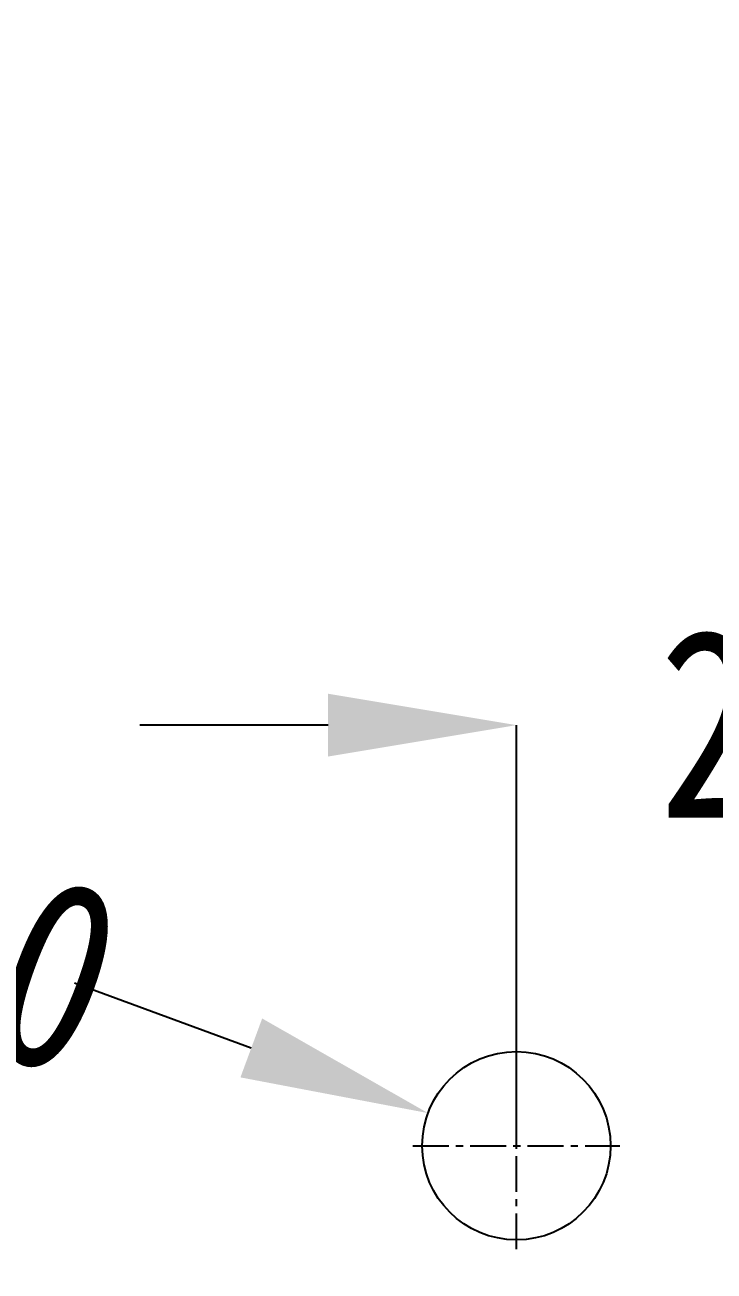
# Model space of a CAD drawing. Header units: millimetres. Extents: x 3054 to 4939, y -1170 to 130.
# Drawn here: x 3665.7 to 3695, y -171.5 to -118.6 of the extents above; entities that cross this region are included whole.
import ezdxf

# ---------------------------------------------------------------- set-up
doc = ezdxf.new("R2010")
doc.units = ezdxf.units.MM
doc.header["$LTSCALE"] = 16.335
doc.header["$PDMODE"] = 3
doc.header["$PDSIZE"] = 0.3125
doc.linetypes.add('CENTER', pattern=[0.6, 0.375, -0.075, 0.075, -0.075])
doc.layers.get('0').update_dxf_attribs({"linetype": 'CONTINUOUS'})
doc.layers.get('Defpoints').update_dxf_attribs({"linetype": 'CONTINUOUS'})
doc.layers.add('21', color=7, linetype='CONTINUOUS')
doc.styles.get("Standard").update_dxf_attribs({"font": 'txt', "width": 0.8})
doc.dimstyles.get("Standard").update_dxf_attribs({"dimtxt": 0.15625, "dimasz": 0.1875, "dimexe": 0.125, "dimexo": 0.0625, "dimtad": 0, "dimtih": 1, "dimtoh": 1, "dimdsep": 46, "dimtxsty": 'Standard', "dimcen": 0.09, "dimadec": 0, "dimazin": 0, "dimtp": 0.01, "dimtm": 0.01, "dimtfac": 1, "dimtofl": 0, "dimtmove": 0, "dimatfit": 3, "dimfxl": 0, "dimtolj": 1, "dimarcsym": 0})

# ---------------------------------------------------------------- blocks, each defined once
blk = doc.blocks.new('*D56')
at = {"color": 4, "lineweight": -2}
for p, q in [((3636.413, -222.472), (3636.413, -47.587)), ((3644.413, -47.587), (3657.538, -47.587)), ((3706.558, -47.587), (3681.005, -47.587)), ((3714.558, -73.33), (3714.558, -47.587))]:
    blk.add_line(p, q, dxfattribs=at)
at = {"color": 4}
for points in [[(3644.413, -46.254), (3644.413, -48.921), (3636.413, -47.587)], [(3706.558, -46.254), (3706.558, -48.921), (3714.558, -47.587)]]:
    blk.add_solid(points, dxfattribs=at)
at = {"layer": 'Defpoints', "color": 0}
for p in [(3714.558, -47.587), (3714.558, -73.33), (3636.413, -222.472)]:
    blk.add_point(p, dxfattribs=at)
at = {"color": 6, "insert": (3669.271, -47.587), "char_height": 8, "attachment_point": 5}
blk.add_mtext('\\A1;78.15', dxfattribs=at)
blk = doc.blocks.new('*D63')
at = {"color": 4, "lineweight": -2}
for p, q in [((3678.558, -148.318), (3670.558, -148.318)), ((3686.558, -166.18), (3686.558, -148.318)), ((3714.558, -153.961), (3714.558, -148.318)), ((3722.558, -148.318), (3730.558, -148.318))]:
    blk.add_line(p, q, dxfattribs=at)
at = {"color": 4}
for points in [[(3678.558, -146.985), (3678.558, -149.652), (3686.558, -148.318)], [(3722.558, -146.985), (3722.558, -149.652), (3714.558, -148.318)]]:
    blk.add_solid(points, dxfattribs=at)
at = {"layer": 'Defpoints', "color": 0}
for p in [(3714.558, -148.318), (3714.558, -153.961), (3686.558, -166.18)]:
    blk.add_point(p, dxfattribs=at)
at = {"color": 6, "insert": (3703.496, -148.318), "char_height": 8, "attachment_point": 5}
blk.add_mtext('\\A1;28.00', dxfattribs=at)
blk = doc.blocks.new('*D75')
at = {"color": 4, "lineweight": -2}
blk.add_line((3667.793, -159.258), (3675.299, -162.027), dxfattribs=at)
at = {"color": 4}
blk.add_solid([(3675.76, -160.776), (3674.838, -163.278), (3682.805, -164.795)], dxfattribs=at)
at = {"layer": 'Defpoints', "color": 0}
for p in [(3682.805, -164.795), (3690.31, -167.564)]:
    blk.add_point(p, dxfattribs=at)
at = {"color": 6, "insert": (3656.785, -155.198), "char_height": 8, "attachment_point": 5, "rotation": 339.7526}
blk.add_mtext('\\A1;∅8.00', dxfattribs=at)

msp = doc.modelspace()

# ---------------------------------------------------------------- linework, layer by layer
at = {"layer": '21', "color": 1, "linetype": 'CENTER', "ltscale": 0.248791}
for p, q in [((3686.558, -170.58), (3686.558, -161.78)), ((3682.158, -166.18), (3690.958, -166.18))]:
    msp.add_line(p, q, dxfattribs=at)
at = {"layer": '21', "color": 7, "linetype": 'Continuous'}
msp.add_circle((3686.558, -166.18), 4, dxfattribs=at)

# ---------------------------------------------------------------- dimensions: what is measured, and where the dimension line sits
for base, p1, p2, picture, middle in [((3714.557536278, -47.587400992), (3636.412536278, -222.4722973), (3714.557536278, -73.330448609), '*D56', (3669.271435472, -47.587400992)), ((3714.558, -148.318), (3686.558, -166.18), (3714.558, -153.961), '*D63', (3703.496, -148.318))]:
    dim = msp.add_linear_dim(base=base, p1=p1, p2=p2, dimstyle='Standard', override={"dimtxt": 8, "dimasz": 8, "dimexe": 0, "dimexo": 0, "dimgap": 0, "dimtih": 0, "dimtoh": 0, "dimzin": 0, "dimcen": 0, "dimclrd": 4, "dimclre": 4, "dimclrt": 6, "dimadec": 2, "dimtp": 0, "dimtm": 0, "dimtzin": 0})
    dim.commit()
    dim.dimension.update_dxf_attribs({"geometry": picture, "text_midpoint": middle, "dimtype": 160})
dim = msp.add_diameter_dim_2p(p1=(3690.31, -167.564), p2=(3682.805, -164.795), dimstyle='Standard', override={"dimtxt": 8, "dimasz": 8, "dimexe": 0, "dimexo": 0, "dimgap": 0, "dimtih": 0, "dimtoh": 0, "dimzin": 0, "dimcen": 0, "dimclrd": 4, "dimclre": 4, "dimclrt": 6, "dimadec": 2, "dimtp": 0, "dimtm": 0, "dimtzin": 0})
dim.commit()
dim.dimension.update_dxf_attribs({"geometry": '*D75', "text_midpoint": (3656.785, -155.198)})

doc.saveas('drawing.dxf')
